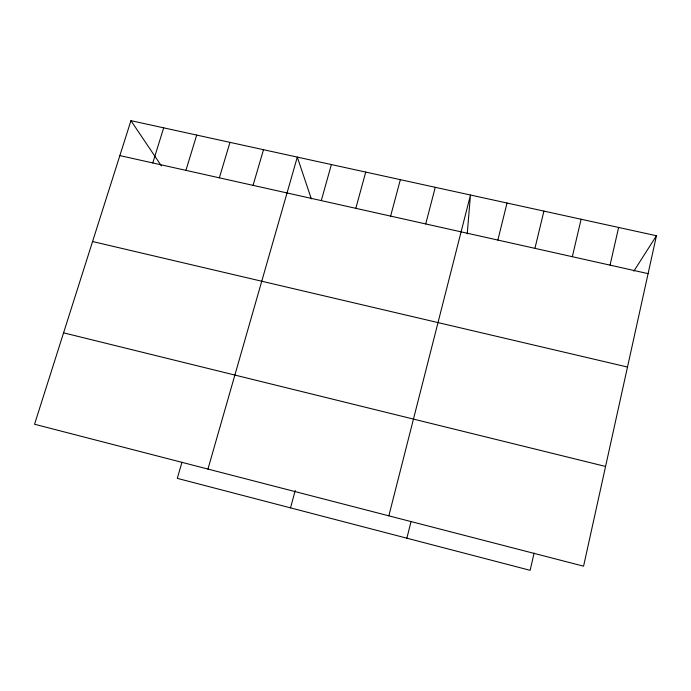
<?xml version="1.0" encoding="UTF-8"?>
<svg xmlns="http://www.w3.org/2000/svg" width="691" height="691" viewBox="0 0 691 691"><rect width="100%" height="100%" fill="white"/><g stroke="black" fill="none" stroke-linecap="round" stroke-linejoin="round"><path stroke-width="1.04" d="M467.22 233.912L470.467 195.017L388.843 515.832M656.45 235.743L583.575 566.179L34.55 424.239L130.945 120.675L656.45 235.743L633.854 271.157M610.049 265.137L618.618 227.46M534.091 553.094L530.144 570.325L177.285 478.362L181.966 462.27M572.329 256.707L581.105 219.246M534.938 248.354L543.912 211.101M497.857 240.062L507.03 203.024M406.869 538.194L411.05 521.498M425.716 223.944L435.27 187.313M390.614 216.102L400.357 179.669M290.514 507.876L295.238 490.455M355.813 208.319L365.729 172.085M321.28 200.606L331.378 164.562M207.948 469.068L297.303 157.099L311.347 198.904M253.061 185.361L263.496 149.697M219.358 177.829L229.965 142.355M185.931 170.357L196.693 135.073M152.763 162.946L163.689 127.844M119.854 155.596L648.089 273.636M92.568 241.539L627.488 367.042M63.572 332.837L605.566 466.451M130.945 120.675L161.392 165.892"/></g></svg>
